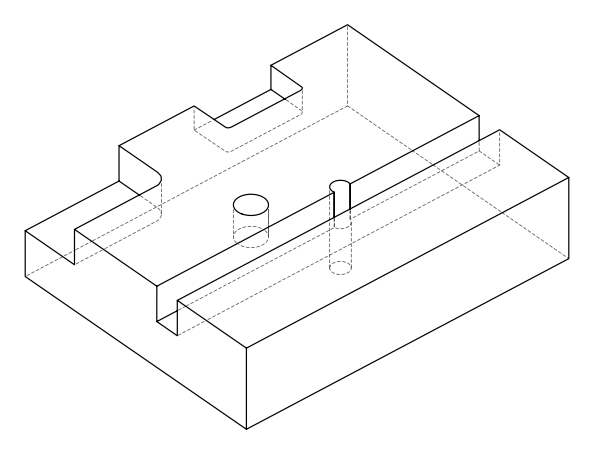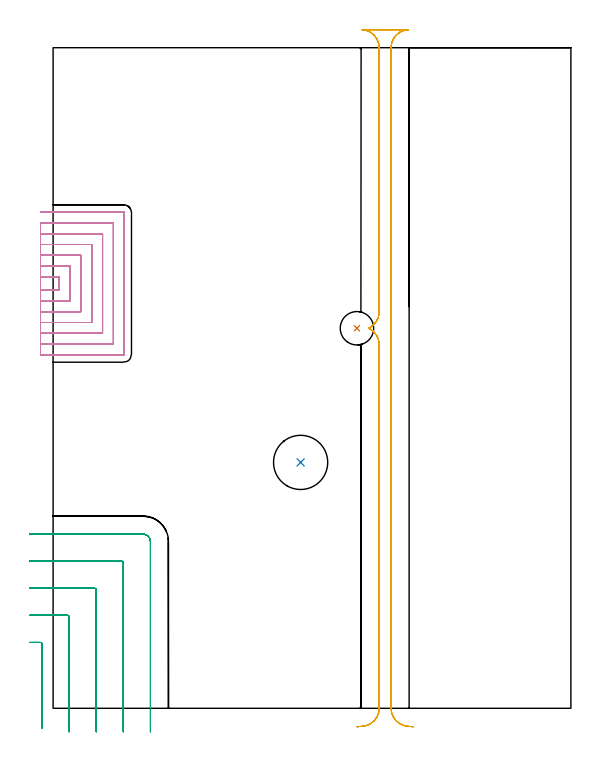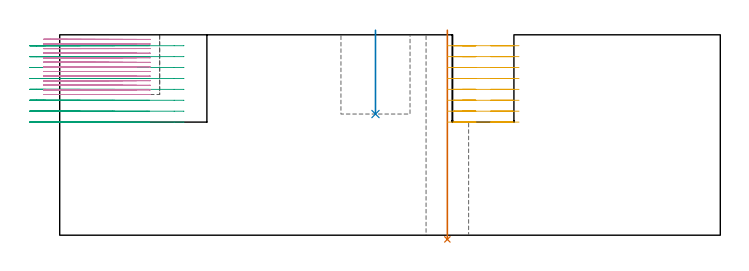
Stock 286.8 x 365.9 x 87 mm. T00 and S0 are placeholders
(PLAN: 5 operations, 4 tool changes, 57 min)
(1 INDEXABLE_INSERT_DRILL_THROUGH_HOLE_FROM_SOLID | STEP1HOLE | NXT0302_008 | 0.36 min | 23356 mm3)
(2 INDEXABLE_INSERT_DRILL_BLIND_HOLE_FROM_SOLID | STEP1POCKET | UGT0302_009 | 0.15 min | 24299 mm3)
(3 MILL_CORNER_NOTCH_RECTANGULAR | CORNER_NOTCH_RECTANGULAR | UGT0201_094 | Follow Part, ap 5, ae 75% | 10.3 min | 256303 mm3)
(4 MILL_SLOT | SLOT_PARTIAL_RECTANGULAR | NXT0201_009 | Follow Part, ap 2, ae 75% | 32.82 min | 97810 mm3)
(5 MILL_RECTANGULAR_SLOT | SLOT_RECTANGULAR | UGT0201_094 | Follow Part, ap 5, ae 75% | 13.38 min | 365447 mm3)
(TOOL NXT0302_008 | Index. Insert Drill 18.5mm [880-D1850L25-05] | D18.5 PA176 FL93 Z2)
(TOOL UGT0302_009 | Indexable Insert Drill 30mm | D30 PA180 FL50 Z2)
(TOOL UGT0201_094 | End mill 20 mm | D20 FL38 Z4)
(TOOL NXT0201_009 | ENDMILL 8mm [2P460-0800-NA 1630] | D8 FL26 Z6)
(OP 1 INDEXABLE_INSERT_DRILL_THROUGH_HOLE_FROM_SOLID)
G17 G21 G94 G90
T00 M6
G54
G17 G0 G90 X168.3 Y210.5 S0 M3
G43 Z97. H1
G94 G81 G98 Z-1.823 F250. R89.
G80
M5
M2
(OP 2 INDEXABLE_INSERT_DRILL_BLIND_HOLE_FROM_SOLID)
G17 G21 G94 G90
T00 M6
G54
G17 G0 G90 X137.1 Y136.2 S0 M3
G43 Z97. H0
G94 G81 G98 Z52.6 F250. R89.
G80
M5
M2
(OP 3 MILL_CORNER_NOTCH_RECTANGULAR)
G17 G21 G94 G90
T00 M6
G54
G17 G0 G90 X-6.1 Y-10.924 S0 M3
G43 Z97. H0
Z82.262
G94 G1 Y-7.924 F250.
Y35.506 F500.
G3 X-7.094 Y36.5 R1.
G1 X-10.
X-13. F250.
G0 Z97.
X8.9 Y-13.
Z82.262
G1 Y-10.
Y50.505 F500.
G3 X7.905 Y51.5 R1.
G1 X-10.
X-13. F250.
G0 Z97.
X23.9 Y-13.
Z82.262
G1 Y-10.
Y65.505 F500.
G3 X22.905 Y66.5 R1.
G1 X-10.
X-13. F250.
G0 Z97.
X38.9 Y-13.
Z82.262
G1 Y-10.
Y80.505 F500.
G3 X37.905 Y81.5 R1.
G1 X-10.
X-13. F250.
G0 Z97.
X53.9 Y-13.
Z82.262
G1 Y-10.
Y92.3 F500.
G3 X49.7 Y96.5 R4.2
G1 X-10.
X-13. F250.
G0 Z97.
X-6.1 Y-10.924
Z77.525
G1 Y-7.924
Y35.506 F500.
G3 X-7.094 Y36.5 R1.
G1 X-10.
X-13. F250.
G0 Z97.
X8.9 Y-13.
Z77.525
G1 Y-10.
Y50.505 F500.
G3 X7.905 Y51.5 R1.
G1 X-10.
X-13. F250.
G0 Z97.
X23.9 Y-13.
Z77.525
G1 Y-10.
Y65.505 F500.
G3 X22.905 Y66.5 R1.
G1 X-10.
X-13. F250.
G0 Z97.
X38.9 Y-13.
Z77.525
G1 Y-10.
Y80.505 F500.
G3 X37.905 Y81.5 R1.
G1 X-10.
X-13. F250.
G0 Z97.
X53.9 Y-13.
Z77.525
G1 Y-10.
Y92.3 F500.
G3 X49.7 Y96.5 R4.2
G1 X-10.
X-13. F250.
G0 Z97.
X-6.1 Y-10.924
Z72.787
G1 Y-7.924
Y35.506 F500.
G3 X-7.094 Y36.5 R1.
G1 X-10.
X-13. F250.
G0 Z97.
X8.9 Y-13.
Z72.787
G1 Y-10.
Y50.505 F500.
G3 X7.905 Y51.5 R1.
G1 X-10.
X-13. F250.
G0 Z97.
X23.9 Y-13.
Z72.787
G1 Y-10.
Y65.505 F500.
G3 X22.905 Y66.5 R1.
G1 X-10.
X-13. F250.
G0 Z97.
X38.9 Y-13.
Z72.787
G1 Y-10.
Y80.505 F500.
G3 X37.905 Y81.5 R1.
G1 X-10.
X-13. F250.
G0 Z97.
X53.9 Y-13.
Z72.787
G1 Y-10.
Y92.3 F500.
G3 X49.7 Y96.5 R4.2
G1 X-10.
X-13. F250.
G0 Z97.
X-6.1 Y-10.924
Z68.05
G1 Y-7.924
Y35.506 F500.
G3 X-7.094 Y36.5 R1.
G1 X-10.
X-13. F250.
G0 Z97.
X8.9 Y-13.
Z68.05
G1 Y-10.
Y50.505 F500.
G3 X7.905 Y51.5 R1.
G1 X-10.
X-13. F250.
G0 Z97.
X23.9 Y-13.
Z68.05
G1 Y-10.
Y65.505 F500.
G3 X22.905 Y66.5 R1.
G1 X-10.
X-13. F250.
G0 Z97.
X38.9 Y-13.
Z68.05
G1 Y-10.
Y80.505 F500.
G3 X37.905 Y81.5 R1.
G1 X-10.
X-13. F250.
G0 Z97.
X53.9 Y-13.
Z68.05
G1 Y-10.
Y92.3 F500.
G3 X49.7 Y96.5 R4.2
G1 X-10.
X-13. F250.
G0 Z97.
X-6.1 Y-10.924
Z63.312
G1 Y-7.924
Y35.506 F500.
G3 X-7.094 Y36.5 R1.
G1 X-10.
X-13. F250.
G0 Z97.
X8.9 Y-13.
Z63.312
G1 Y-10.
Y50.505 F500.
G3 X7.905 Y51.5 R1.
G1 X-10.
X-13. F250.
G0 Z97.
X23.9 Y-13.
Z63.312
G1 Y-10.
Y65.505 F500.
G3 X22.905 Y66.5 R1.
G1 X-10.
X-13. F250.
G0 Z97.
X38.9 Y-13.
Z63.312
G1 Y-10.
Y80.505 F500.
G3 X37.905 Y81.5 R1.
G1 X-10.
X-13. F250.
G0 Z97.
X53.9 Y-13.
Z63.312
G1 Y-10.
Y92.3 F500.
G3 X49.7 Y96.5 R4.2
G1 X-10.
X-13. F250.
G0 Z97.
X-6.1 Y-10.924
Z58.575
G1 Y-7.924
Y35.506 F500.
G3 X-7.094 Y36.5 R1.
G1 X-10.
X-13. F250.
G0 Z97.
X8.9 Y-13.
Z58.575
G1 Y-10.
Y50.505 F500.
G3 X7.905 Y51.5 R1.
G1 X-10.
X-13. F250.
G0 Z97.
X23.9 Y-13.
Z58.575
G1 Y-10.
Y65.505 F500.
G3 X22.905 Y66.5 R1.
G1 X-10.
X-13. F250.
G0 Z97.
X38.9 Y-13.
Z58.575
G1 Y-10.
Y80.505 F500.
G3 X37.905 Y81.5 R1.
G1 X-10.
X-13. F250.
G0 Z97.
X53.9 Y-13.
Z58.575
G1 Y-10.
Y92.3 F500.
G3 X49.7 Y96.5 R4.2
G1 X-10.
X-13. F250.
G0 Z97.
X-6.1 Y-10.924
Z53.837
G1 Y-7.924
Y35.506 F500.
G3 X-7.094 Y36.5 R1.
G1 X-10.
X-13. F250.
G0 Z97.
X8.9 Y-13.
Z53.837
G1 Y-10.
Y50.505 F500.
G3 X7.905 Y51.5 R1.
G1 X-10.
X-13. F250.
G0 Z97.
X23.9 Y-13.
Z53.837
G1 Y-10.
Y65.505 F500.
G3 X22.905 Y66.5 R1.
G1 X-10.
X-13. F250.
G0 Z97.
X38.9 Y-13.
Z53.837
G1 Y-10.
Y80.505 F500.
G3 X37.905 Y81.5 R1.
G1 X-10.
X-13. F250.
G0 Z97.
X53.9 Y-13.
Z53.837
G1 Y-10.
Y92.3 F500.
G3 X49.7 Y96.5 R4.2
G1 X-10.
X-13. F250.
G0 Z97.
X-6.1 Y-10.924
Z49.1
G1 Y-7.924
Y35.506 F500.
G3 X-7.094 Y36.5 R1.
G1 X-10.
X-13. F250.
G0 Z97.
X8.9 Y-13.
Z49.1
G1 Y-10.
Y50.505 F500.
G3 X7.905 Y51.5 R1.
G1 X-10.
X-13. F250.
G0 Z97.
X23.9 Y-13.
Z49.1
G1 Y-10.
Y65.505 F500.
G3 X22.905 Y66.5 R1.
G1 X-10.
X-13. F250.
G0 Z97.
X38.9 Y-13.
Z49.1
G1 Y-10.
Y80.505 F500.
G3 X37.905 Y81.5 R1.
G1 X-10.
X-13. F250.
G0 Z97.
X53.9 Y-13.
Z49.1
G1 Y-10.
Y92.3 F500.
G3 X49.7 Y96.5 R4.2
G1 X-10.
X-13. F250.
G0 Z97.
M5
M2
(OP 4 MILL_SLOT)
G17 G21 G94 G90
T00 M6
G54
G17 G0 G90 X-7. Y231.7 S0 M3
G43 Z97. H1
Z85.008
G94 G1 X-4. F250.
X3.4 F500.
Y238.9
X-4.
X-7. F250.
Y225.7
X-4.
X9.4 F500.
Y244.9
X-4.
X-7. F250.
Y219.7
X-4.
X15.4 F500.
Y250.9
X-4.
X-7. F250.
Y213.7
X-4.
X21.4 F500.
Y256.9
X-4.
X-7. F250.
Y207.7
X-4.
X27.4 F500.
Y262.9
X-4.
X-7. F250.
Y201.7
X-4.
X33.4 F500.
Y268.9
X-4.
X-7. F250.
Y195.7
X-4.
X39. F500.
G3 X39.4 Y196.1 R0.4
G1 Y274.5
G3 X39. Y274.9 R0.4
G1 X-4.
X-7. F250.
G0 Y231.7 Z83.015
G1 X-4.
X3.4 F500.
Y238.9
X-4.
X-7. F250.
Y225.7
X-4.
X9.4 F500.
Y244.9
X-4.
X-7. F250.
Y219.7
X-4.
X15.4 F500.
Y250.9
X-4.
X-7. F250.
Y213.7
X-4.
X21.4 F500.
Y256.9
X-4.
X-7. F250.
Y207.7
X-4.
X27.4 F500.
Y262.9
X-4.
X-7. F250.
Y201.7
X-4.
X33.4 F500.
Y268.9
X-4.
X-7. F250.
Y195.7
X-4.
X39. F500.
G3 X39.4 Y196.1 R0.4
G1 Y274.5
G3 X39. Y274.9 R0.4
G1 X-4.
X-7. F250.
G0 Y231.7 Z81.023
G1 X-4.
X3.4 F500.
Y238.9
X-4.
X-7. F250.
Y225.7
X-4.
X9.4 F500.
Y244.9
X-4.
X-7. F250.
Y219.7
X-4.
X15.4 F500.
Y250.9
X-4.
X-7. F250.
Y213.7
X-4.
X21.4 F500.
Y256.9
X-4.
X-7. F250.
Y207.7
X-4.
X27.4 F500.
Y262.9
X-4.
X-7. F250.
Y201.7
X-4.
X33.4 F500.
Y268.9
X-4.
X-7. F250.
Y195.7
X-4.
X39. F500.
G3 X39.4 Y196.1 R0.4
G1 Y274.5
G3 X39. Y274.9 R0.4
G1 X-4.
X-7. F250.
G0 Y231.7 Z79.031
G1 X-4.
X3.4 F500.
Y238.9
X-4.
X-7. F250.
Y225.7
X-4.
X9.4 F500.
Y244.9
X-4.
X-7. F250.
Y219.7
X-4.
X15.4 F500.
Y250.9
X-4.
X-7. F250.
Y213.7
X-4.
X21.4 F500.
Y256.9
X-4.
X-7. F250.
Y207.7
X-4.
X27.4 F500.
Y262.9
X-4.
X-7. F250.
Y201.7
X-4.
X33.4 F500.
Y268.9
X-4.
X-7. F250.
Y195.7
X-4.
X39. F500.
G3 X39.4 Y196.1 R0.4
G1 Y274.5
G3 X39. Y274.9 R0.4
G1 X-4.
X-7. F250.
G0 Y231.7 Z77.038
G1 X-4.
X3.4 F500.
Y238.9
X-4.
X-7. F250.
Y225.7
X-4.
X9.4 F500.
Y244.9
X-4.
X-7. F250.
Y219.7
X-4.
X15.4 F500.
Y250.9
X-4.
X-7. F250.
Y213.7
X-4.
X21.4 F500.
Y256.9
X-4.
X-7. F250.
Y207.7
X-4.
X27.4 F500.
Y262.9
X-4.
X-7. F250.
Y201.7
X-4.
X33.4 F500.
Y268.9
X-4.
X-7. F250.
Y195.7
X-4.
X39. F500.
G3 X39.4 Y196.1 R0.4
G1 Y274.5
G3 X39. Y274.9 R0.4
G1 X-4.
X-7. F250.
G0 Y231.7 Z75.046
G1 X-4.
X3.4 F500.
Y238.9
X-4.
X-7. F250.
Y225.7
X-4.
X9.4 F500.
Y244.9
X-4.
X-7. F250.
Y219.7
X-4.
X15.4 F500.
Y250.9
X-4.
X-7. F250.
Y213.7
X-4.
X21.4 F500.
Y256.9
X-4.
X-7. F250.
Y207.7
X-4.
X27.4 F500.
Y262.9
X-4.
X-7. F250.
Y201.7
X-4.
X33.4 F500.
Y268.9
X-4.
X-7. F250.
Y195.7
X-4.
X39. F500.
G3 X39.4 Y196.1 R0.4
G1 Y274.5
G3 X39. Y274.9 R0.4
G1 X-4.
X-7. F250.
G0 Y231.7 Z73.054
G1 X-4.
X3.4 F500.
Y238.9
X-4.
X-7. F250.
Y225.7
X-4.
X9.4 F500.
Y244.9
X-4.
X-7. F250.
Y219.7
X-4.
X15.4 F500.
Y250.9
X-4.
X-7. F250.
Y213.7
X-4.
X21.4 F500.
Y256.9
X-4.
X-7. F250.
Y207.7
X-4.
X27.4 F500.
Y262.9
X-4.
X-7. F250.
Y201.7
X-4.
X33.4 F500.
Y268.9
X-4.
X-7. F250.
Y195.7
X-4.
X39. F500.
G3 X39.4 Y196.1 R0.4
G1 Y274.5
G3 X39. Y274.9 R0.4
G1 X-4.
X-7. F250.
G0 Y231.7 Z71.062
G1 X-4.
X3.4 F500.
Y238.9
X-4.
X-7. F250.
Y225.7
X-4.
X9.4 F500.
Y244.9
X-4.
X-7. F250.
Y219.7
X-4.
X15.4 F500.
Y250.9
X-4.
X-7. F250.
Y213.7
X-4.
X21.4 F500.
Y256.9
X-4.
X-7. F250.
Y207.7
X-4.
X27.4 F500.
Y262.9
X-4.
X-7. F250.
Y201.7
X-4.
X33.4 F500.
Y268.9
X-4.
X-7. F250.
Y195.7
X-4.
X39. F500.
G3 X39.4 Y196.1 R0.4
G1 Y274.5
G3 X39. Y274.9 R0.4
G1 X-4.
X-7. F250.
G0 Y231.7 Z69.069
G1 X-4.
X3.4 F500.
Y238.9
X-4.
X-7. F250.
Y225.7
X-4.
X9.4 F500.
Y244.9
X-4.
X-7. F250.
Y219.7
X-4.
X15.4 F500.
Y250.9
X-4.
X-7. F250.
Y213.7
X-4.
X21.4 F500.
Y256.9
X-4.
X-7. F250.
Y207.7
X-4.
X27.4 F500.
Y262.9
X-4.
X-7. F250.
Y201.7
X-4.
X33.4 F500.
Y268.9
X-4.
X-7. F250.
Y195.7
X-4.
X39. F500.
G3 X39.4 Y196.1 R0.4
G1 Y274.5
G3 X39. Y274.9 R0.4
G1 X-4.
X-7. F250.
G0 Y231.7 Z67.077
G1 X-4.
X3.4 F500.
Y238.9
X-4.
X-7. F250.
Y225.7
X-4.
X9.4 F500.
Y244.9
X-4.
X-7. F250.
Y219.7
X-4.
X15.4 F500.
Y250.9
X-4.
X-7. F250.
Y213.7
X-4.
X21.4 F500.
Y256.9
X-4.
X-7. F250.
Y207.7
X-4.
X27.4 F500.
Y262.9
X-4.
X-7. F250.
Y201.7
X-4.
X33.4 F500.
Y268.9
X-4.
X-7. F250.
Y195.7
X-4.
X39. F500.
G3 X39.4 Y196.1 R0.4
G1 Y274.5
G3 X39. Y274.9 R0.4
G1 X-4.
X-7. F250.
G0 Y231.7 Z65.085
G1 X-4.
X3.4 F500.
Y238.9
X-4.
X-7. F250.
Y225.7
X-4.
X9.4 F500.
Y244.9
X-4.
X-7. F250.
Y219.7
X-4.
X15.4 F500.
Y250.9
X-4.
X-7. F250.
Y213.7
X-4.
X21.4 F500.
Y256.9
X-4.
X-7. F250.
Y207.7
X-4.
X27.4 F500.
Y262.9
X-4.
X-7. F250.
Y201.7
X-4.
X33.4 F500.
Y268.9
X-4.
X-7. F250.
Y195.7
X-4.
X39. F500.
G3 X39.4 Y196.1 R0.4
G1 Y274.5
G3 X39. Y274.9 R0.4
G1 X-4.
X-7. F250.
G0 Y231.7 Z63.092
G1 X-4.
X3.4 F500.
Y238.9
X-4.
X-7. F250.
Y225.7
X-4.
X9.4 F500.
Y244.9
X-4.
X-7. F250.
Y219.7
X-4.
X15.4 F500.
Y250.9
X-4.
X-7. F250.
Y213.7
X-4.
X21.4 F500.
Y256.9
X-4.
X-7. F250.
Y207.7
X-4.
X27.4 F500.
Y262.9
X-4.
X-7. F250.
Y201.7
X-4.
X33.4 F500.
Y268.9
X-4.
X-7. F250.
Y195.7
X-4.
X39. F500.
G3 X39.4 Y196.1 R0.4
G1 Y274.5
G3 X39. Y274.9 R0.4
G1 X-4.
X-7. F250.
G0 Y231.7 Z61.1
G1 X-4.
X3.4 F500.
Y238.9
X-4.
X-7. F250.
Y225.7
X-4.
X9.4 F500.
Y244.9
X-4.
X-7. F250.
Y219.7
X-4.
X15.4 F500.
Y250.9
X-4.
X-7. F250.
Y213.7
X-4.
X21.4 F500.
Y256.9
X-4.
X-7. F250.
Y207.7
X-4.
X27.4 F500.
Y262.9
X-4.
X-7. F250.
Y201.7
X-4.
X33.4 F500.
Y268.9
X-4.
X-7. F250.
Y195.7
X-4.
X39. F500.
G3 X39.4 Y196.1 R0.4
G1 Y274.5
G3 X39. Y274.9 R0.4
G1 X-4.
X-7. F250.
G0 Z97.
M5
M2
(OP 5 MILL_RECTANGULAR_SLOT)
G17 G21 G94 G90
T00 M6
G54
G17 G0 G90 X199.417 Y-10.202 S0 M3
G43 Z97. H0
Z82.262
G94 G1 X196.426 Y-9.97 F250.
G2 X187.2 Y0. R10. F500.
G1 Y365.9
G2 X196.753 Y375.89 R10.
G1 X171.047
G2 X180.6 Y365.9 R10.
G1 Y219.563
G2 X174.827 Y210.5 R10.
X180.6 Y201.437 R10.
G1 Y0.
G2 X171.374 Y-9.97 R10.
G1 X168.383 Y-10.202 F250.
G0 X199.417 Z77.525
G1 X196.426 Y-9.97
G2 X187.2 Y0. R10. F500.
G1 Y365.9
G2 X196.753 Y375.89 R10.
G1 X171.047
G2 X180.6 Y365.9 R10.
G1 Y219.563
G2 X174.827 Y210.5 R10.
X180.6 Y201.437 R10.
G1 Y0.
G2 X171.374 Y-9.97 R10.
G1 X168.383 Y-10.202 F250.
G0 X199.417 Z72.787
G1 X196.426 Y-9.97
G2 X187.2 Y0. R10. F500.
G1 Y365.9
G2 X196.753 Y375.89 R10.
G1 X171.047
G2 X180.6 Y365.9 R10.
G1 Y219.563
G2 X174.827 Y210.5 R10.
X180.6 Y201.437 R10.
G1 Y0.
G2 X171.374 Y-9.97 R10.
G1 X168.383 Y-10.202 F250.
G0 X199.417 Z68.05
G1 X196.426 Y-9.97
G2 X187.2 Y0. R10. F500.
G1 Y365.9
G2 X196.753 Y375.89 R10.
G1 X171.047
G2 X180.6 Y365.9 R10.
G1 Y219.563
G2 X174.827 Y210.5 R10.
X180.6 Y201.437 R10.
G1 Y0.
G2 X171.374 Y-9.97 R10.
G1 X168.383 Y-10.202 F250.
G0 X199.417 Z63.312
G1 X196.426 Y-9.97
G2 X187.2 Y0. R10. F500.
G1 Y365.9
G2 X196.753 Y375.89 R10.
G1 X171.047
G2 X180.6 Y365.9 R10.
G1 Y219.563
G2 X174.827 Y210.5 R10.
X180.6 Y201.437 R10.
G1 Y0.
G2 X171.374 Y-9.97 R10.
G1 X168.383 Y-10.202 F250.
G0 X199.417 Z58.575
G1 X196.426 Y-9.97
G2 X187.2 Y0. R10. F500.
G1 Y365.9
G2 X196.753 Y375.89 R10.
G1 Y375.9
X171.047
Y375.89
G2 X180.6 Y365.9 R10.
G1 Y219.563
G2 X174.827 Y210.5 R10.
X180.6 Y201.437 R10.
G1 Y0.
G2 X171.374 Y-9.97 R10.
G1 X168.383 Y-10.202 F250.
G0 X199.417 Z53.837
G1 X196.426 Y-9.97
G2 X187.2 Y0. R10. F500.
G1 Y365.9
G2 X196.753 Y375.89 R10.
G1 Y375.9
X171.047
Y375.89
G2 X180.6 Y365.9 R10.
G1 Y219.563
G2 X174.827 Y210.5 R10.
X180.6 Y201.437 R10.
G1 Y0.
G2 X171.374 Y-9.97 R10.
G1 X168.383 Y-10.202 F250.
G0 X199.417 Z49.1
G1 X196.426 Y-9.97
G2 X187.2 Y0. R10. F500.
G1 Y365.9
G2 X196.753 Y375.89 R10.
G1 X171.047
G2 X180.6 Y365.9 R10.
G1 Y219.563
G2 X174.827 Y210.5 R10.
X180.6 Y201.437 R10.
G1 Y0.
G2 X171.374 Y-9.97 R10.
G1 X168.383 Y-10.202 F250.
G0 Z97.
M5
M2
